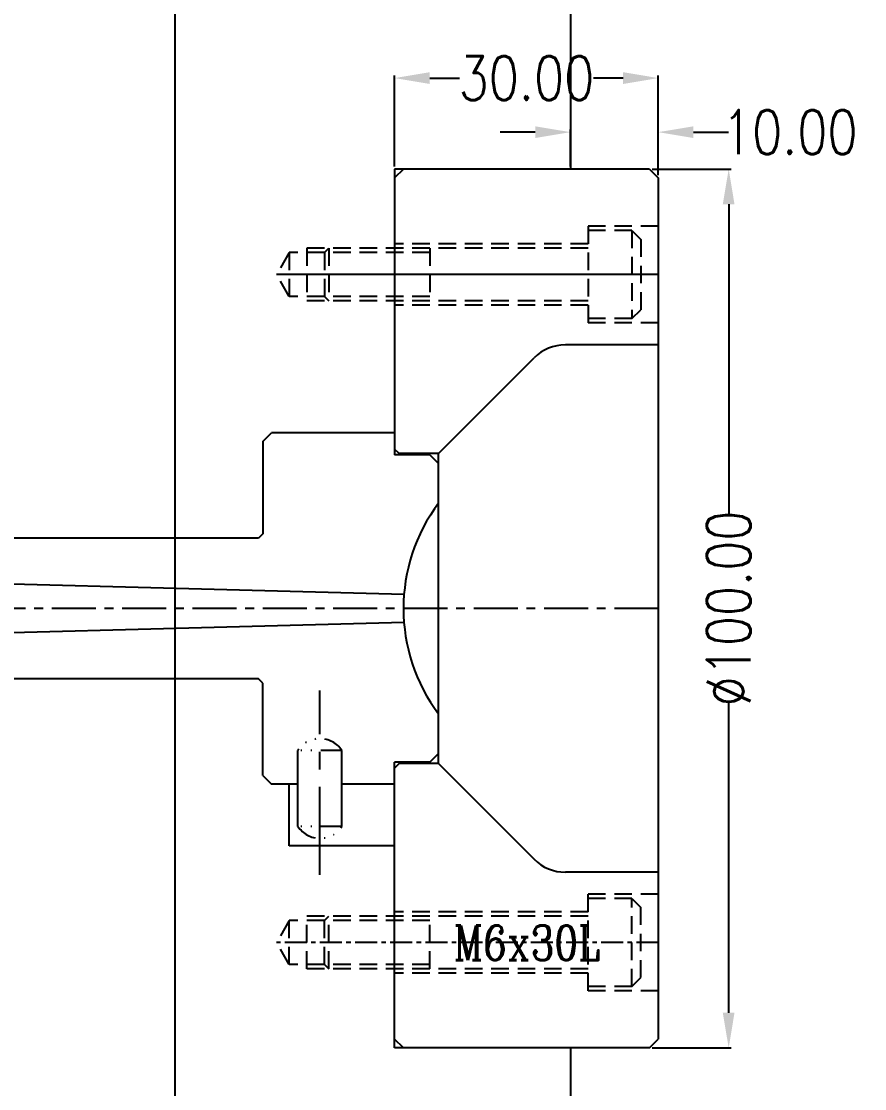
# Model space of a CAD drawing. Header units: millimetres. Extents: x 25970 to 27273, y -22508 to -21586.
# Drawn here: x 26298 to 26394, y -21900.4 to -21778.9 of the extents above; entities that cross this region are included whole.
import ezdxf

# ---------------------------------------------------------------- set-up
doc = ezdxf.new("R2010")
doc.units = ezdxf.units.MM
doc.header["$LTSCALE"] = 8
for name, pattern in [('CENTER', [2, 1.25, -0.25, 0.25, -0.25]), ('CENTER2', [1.125, 0.75, -0.125, 0.125, -0.125]), ('HIDDEN', [0.375, 0.25, -0.125]), ('PHANTOM2', [0.69, 0.3, -0.13, 0, -0.13, 0, -0.13])]:
    doc.linetypes.add(name, pattern=pattern)
doc.layers.get('DEFPOINTS').update_dxf_attribs({"color": 6})
for name, color, linetype in [('Cav-cor', 30, 'Continuous'), ('CL', 1, 'Continuous'), ('Ru', 8, 'Continuous'), ('SCREW', 52, 'HIDDEN')]:
    doc.layers.add(name, color=color, linetype=linetype)
doc.layers.add('dim', color=3, linetype='Continuous', lineweight=15)
doc.styles.add('ROMANC', font='RomanC.ttf', dxfattribs={"width": 0.8, "height": 7})
doc.styles.get("Standard").update_dxf_attribs({"font": 'txt.shx', "width": 0.8, "bigfont": 'chineset.shx'})
doc.dimstyles.new('ISO-25', dxfattribs={"dimtxt": 5, "dimasz": 4, "dimexe": 0.3, "dimexo": 0.3, "dimtad": 0, "dimzin": 1, "dimdsep": 46, "dimtxsty": 'Standard', "dimcen": 0, "dimclrd": 3, "dimclre": 3, "dimclrt": 3, "dimazin": 0, "dimtfac": 1, "dimtofl": 0, "dimtmove": 0, "dimatfit": 0, "dimfxl": 0, "dimarcsym": 0})

# ---------------------------------------------------------------- blocks, each defined once
blk = doc.blocks.new('*D26470')
at = {"layer": 'DEFPOINTS', "color": 0}
for p in [(26369.47, -21795.73), (26369.47, -21895.73), (26378.48, -21895.73)]:
    blk.add_point(p, dxfattribs=at)
at = {"layer": 'dim', "color": 3, "lineweight": -2}
for p, q in [((26369.77, -21795.73), (26378.78, -21795.73)), ((26378.48, -21799.73), (26378.48, -21835.11)), ((26378.48, -21891.73), (26378.48, -21856.36)), ((26369.77, -21895.73), (26378.78, -21895.73))]:
    blk.add_line(p, q, dxfattribs=at)
at = {"layer": 'dim', "color": 3}
for points in [[(26379.14, -21799.73), (26377.81, -21799.73), (26378.48, -21795.73)], [(26377.81, -21891.73), (26379.14, -21891.73), (26378.48, -21895.73)]]:
    blk.add_solid(points, dxfattribs=at)
at = {"layer": 'dim', "color": 3, "insert": (26378.48, -21845.73), "char_height": 5, "attachment_point": 5, "rotation": 90}
blk.add_mtext('%%c100.00', dxfattribs=at)
blk = doc.blocks.new('*D26471')
at = {"layer": 'DEFPOINTS', "color": 0}
for p in [(26370.47, -21791.53), (26360.47, -21795.73), (26370.47, -21796.73)]:
    blk.add_point(p, dxfattribs=at)
at = {"layer": 'dim', "color": 3, "lineweight": -2}
for p, q in [((26356.47, -21791.53), (26352.47, -21791.53)), ((26360.47, -21795.43), (26360.47, -21791.23)), ((26370.47, -21796.43), (26370.47, -21791.23)), ((26374.47, -21791.53), (26378.47, -21791.53))]:
    blk.add_line(p, q, dxfattribs=at)
at = {"layer": 'dim', "color": 3}
for points in [[(26356.47, -21792.2), (26356.47, -21790.87), (26360.47, -21791.53)], [(26374.47, -21790.87), (26374.47, -21792.2), (26370.47, -21791.53)]]:
    blk.add_solid(points, dxfattribs=at)
at = {"layer": 'dim', "color": 3, "insert": (26385.43, -21791.53), "char_height": 5, "attachment_point": 5}
blk.add_mtext('10.00', dxfattribs=at)
blk = doc.blocks.new('*D26472')
at = {"layer": 'DEFPOINTS', "color": 0}
for p in [(26370.47, -21785.38), (26340.47, -21795.73), (26370.47, -21796.73)]:
    blk.add_point(p, dxfattribs=at)
at = {"layer": 'dim', "color": 3, "lineweight": -2}
for p, q in [((26340.47, -21795.43), (26340.47, -21785.08)), ((26344.47, -21785.38), (26347.85, -21785.38)), ((26366.47, -21785.38), (26363.1, -21785.38)), ((26370.47, -21796.43), (26370.47, -21785.08))]:
    blk.add_line(p, q, dxfattribs=at)
at = {"layer": 'dim', "color": 3}
for points in [[(26344.47, -21784.71), (26344.47, -21786.05), (26340.47, -21785.38)], [(26366.47, -21786.05), (26366.47, -21784.71), (26370.47, -21785.38)]]:
    blk.add_solid(points, dxfattribs=at)
at = {"layer": 'dim', "color": 3, "insert": (26355.47, -21785.38), "char_height": 5, "attachment_point": 5}
blk.add_mtext('30.00', dxfattribs=at)

msp = doc.modelspace()

# ---------------------------------------------------------------- linework, layer by layer
at = {"linetype": 'Continuous'}
for p, q in [((26360.472, -21648.733), (26360.472, -21795.733)), ((26369.472, -21795.733), (26340.472, -21795.733)), ((26341.472, -21795.733), (26340.472, -21796.733)), ((26369.472, -21795.733), (26370.472, -21796.733)), ((26370.472, -21796.733), (26370.472, -21894.733)), ((26370.472, -21815.733), (26359.893, -21815.733)), ((26345.472, -21828.083), (26356.358, -21817.197)), ((26340.472, -21825.733), (26326.472, -21825.733)), ((26344.472, -21828.233), (26340.472, -21828.233)), ((26345.472, -21828.083), (26340.972, -21828.083)), ((26344.472, -21828.233), (26345.472, -21829.233)), ((26345.472, -21863.383), (26345.472, -21828.083)), ((26324.972, -21837.733), (26269.472, -21837.733)), ((26324.972, -21853.733), (26269.472, -21853.733)), ((26329.472, -21870.533), (26329.472, -21861.874)), ((26334.472, -21870.533), (26334.472, -21861.874)), ((26344.472, -21863.233), (26345.472, -21862.233)), ((26344.472, -21863.233), (26340.472, -21863.233)), ((26345.472, -21863.383), (26340.972, -21863.383)), ((26345.472, -21863.383), (26356.358, -21874.268)), ((26329.472, -21865.733), (26326.472, -21865.733)), ((26328.472, -21872.733), (26328.472, -21865.733)), ((26340.472, -21865.733), (26334.472, -21865.733)), ((26340.472, -21872.733), (26328.472, -21872.733)), ((26370.472, -21875.733), (26359.893, -21875.733)), ((26341.472, -21895.733), (26340.472, -21894.733)), ((26369.472, -21895.733), (26370.472, -21894.733)), ((26369.472, -21895.733), (26340.472, -21895.733)), ((26360.472, -21895.733), (26360.472, -22042.733))]:
    msp.add_line(p, q, dxfattribs=at)
for p, q in [((26340.472, -21795.733), (26340.472, -21828.233)), ((26325.472, -21826.733), (26326.472, -21825.733)), ((26325.472, -21826.733), (26325.472, -21837.233)), ((26340.972, -21828.083), (26340.472, -21827.583)), ((26325.472, -21837.233), (26324.972, -21837.733)), ((26325.472, -21854.233), (26324.972, -21853.733)), ((26325.472, -21864.733), (26325.472, -21854.233)), ((26340.472, -21895.733), (26340.472, -21863.233)), ((26340.972, -21863.383), (26340.472, -21863.883)), ((26325.472, -21864.733), (26326.472, -21865.733))]:
    msp.add_line(p, q)
at = {"linetype": 'HIDDEN'}
for p, q in [((26370.472, -21802.233), (26362.472, -21802.233)), ((26362.472, -21804.233), (26340.472, -21804.233)), ((26362.472, -21811.233), (26340.472, -21811.233)), ((26370.472, -21813.233), (26362.472, -21813.233)), ((26370.472, -21878.233), (26362.472, -21878.233)), ((26362.472, -21880.233), (26340.472, -21880.233)), ((26362.472, -21887.233), (26340.472, -21887.233)), ((26370.472, -21889.233), (26362.472, -21889.233))]:
    msp.add_line(p, q, dxfattribs=at)
at = {"linetype": 'CENTER'}
msp.add_line((26331.972, -21876.035), (26331.972, -21855.06), dxfattribs=at)
at = {"linetype": 'PHANTOM2'}
for p, q in [((26334.472, -21861.874), (26329.472, -21861.874)), ((26334.472, -21870.533), (26329.472, -21870.533))]:
    msp.add_line(p, q, dxfattribs=at)
at = {"linetype": 'Continuous'}
for centre, radius, start, end in [((26359.893, -21820.733), 5, 90, 135), ((26361.472, -21845.733), 20, 143.1301, 216.8699), ((26359.893, -21870.733), 5, 225, 270)]:
    msp.add_arc(centre, radius, start, end, dxfattribs=at)
at = {"color": 7, "linetype": 'PHANTOM2'}
for centre, start, end in [((26331.972, -21863.533), 33.55731, 146.44269), ((26331.972, -21868.874), 213.55731, 326.44269)]:
    msp.add_arc(centre, 3, start, end, dxfattribs=at)
at = {"layer": 'Cav-cor', "color": 241}
msp.add_line((26315.472, -21715.733), (26315.472, -21975.733), dxfattribs=at)
at = {"layer": 'CL', "color": 7, "linetype": 'CENTER', "ltscale": 0.5}
msp.add_line((26370.472, -21845.733), (26019.472, -21845.733), dxfattribs=at)
at = {"layer": 'Ru'}
for points in [[(26341.536, -21844.133), (26269.472, -21842.233)], [(26341.536, -21847.333), (26269.472, -21849.233)]]:
    msp.add_lwpolyline(points, dxfattribs=at)
at = {"layer": 'SCREW'}
for p, q in [((26362.472, -21802.233), (26362.472, -21813.233)), ((26367.472, -21802.733), (26362.472, -21802.733)), ((26367.472, -21802.733), (26367.472, -21812.733)), ((26368.472, -21803.733), (26368.472, -21811.733)), ((26328.472, -21805.233), (26327.029, -21807.733)), ((26344.472, -21805.233), (26328.472, -21805.233)), ((26328.472, -21805.233), (26328.472, -21810.233)), ((26362.472, -21804.733), (26330.472, -21804.733)), ((26330.472, -21804.733), (26330.472, -21810.733)), ((26332.472, -21805.233), (26332.972, -21804.733)), ((26332.472, -21805.233), (26332.472, -21810.233)), ((26332.972, -21804.733), (26332.972, -21810.733)), ((26344.472, -21804.733), (26344.472, -21810.733)), ((26328.472, -21810.233), (26327.029, -21807.733)), ((26344.472, -21810.233), (26328.472, -21810.233)), ((26362.472, -21810.733), (26330.472, -21810.733)), ((26332.472, -21810.233), (26332.972, -21810.733)), ((26367.472, -21812.733), (26368.472, -21811.733)), ((26367.472, -21812.733), (26362.472, -21812.733)), ((26362.472, -21889.233), (26362.472, -21878.233)), ((26367.472, -21878.733), (26362.472, -21878.733)), ((26367.472, -21888.733), (26367.472, -21878.733)), ((26367.472, -21878.733), (26368.472, -21879.733)), ((26368.472, -21887.733), (26368.472, -21879.733)), ((26328.472, -21881.233), (26327.029, -21883.733)), ((26328.472, -21886.233), (26328.472, -21881.233)), ((26344.472, -21881.233), (26328.472, -21881.233)), ((26362.472, -21880.733), (26330.472, -21880.733)), ((26330.472, -21886.733), (26330.472, -21880.733)), ((26332.472, -21881.233), (26332.972, -21880.733)), ((26332.472, -21886.233), (26332.472, -21881.233)), ((26332.972, -21886.733), (26332.972, -21880.733)), ((26344.472, -21886.733), (26344.472, -21880.733)), ((26328.472, -21886.233), (26327.029, -21883.733)), ((26344.472, -21886.233), (26328.472, -21886.233)), ((26332.472, -21886.233), (26332.972, -21886.733)), ((26362.472, -21886.733), (26330.472, -21886.733)), ((26367.472, -21888.733), (26362.472, -21888.733))]:
    msp.add_line(p, q, dxfattribs=at)
at = {"layer": 'SCREW', "linetype": 'Continuous'}
for p, q in [((26367.472, -21802.733), (26368.472, -21803.733)), ((26367.472, -21888.733), (26368.472, -21887.733))]:
    msp.add_line(p, q, dxfattribs=at)
at = {"layer": 'SCREW', "linetype": 'CENTER2', "ltscale": 10}
msp.add_line((26370.472, -21807.733), (26327.029, -21807.733), dxfattribs=at)
at = {"layer": 'SCREW', "linetype": 'CENTER', "ltscale": 0.25}
msp.add_line((26370.472, -21883.733), (26327.029, -21883.733), dxfattribs=at)

# ---------------------------------------------------------------- texts
at = {"layer": 'dim', "style": 'ROMANC', "width": 0.8}
msp.add_text('M6x30L', height=3.9343, dxfattribs=at).set_placement((26347.179, -21885.73))

# ---------------------------------------------------------------- dimensions: what is measured, and where the dimension line sits
at = {"layer": 'dim'}
for base, p1, picture, middle in [((26370.472, -21785.379), (26340.472, -21795.733), '*D26472', (26355.472, -21785.379)), ((26370.472, -21791.535), (26360.472, -21795.733), '*D26471', (26385.431, -21791.535))]:
    dim = msp.add_linear_dim(base=base, p1=p1, p2=(26370.472, -21796.733), dimstyle='ISO-25', dxfattribs=at)
    dim.commit()
    dim.dimension.update_dxf_attribs({"geometry": picture, "text_midpoint": middle})
dim = msp.add_linear_dim(base=(26378.476, -21895.733), p1=(26369.472, -21795.733), p2=(26369.472, -21895.733), angle=270, text='%%c<>', dimstyle='ISO-25', dxfattribs=at)
dim.commit()
dim.dimension.update_dxf_attribs({"geometry": '*D26470', "text_midpoint": (26378.476, -21845.733), "dimtype": 160})

doc.saveas('drawing.dxf')
